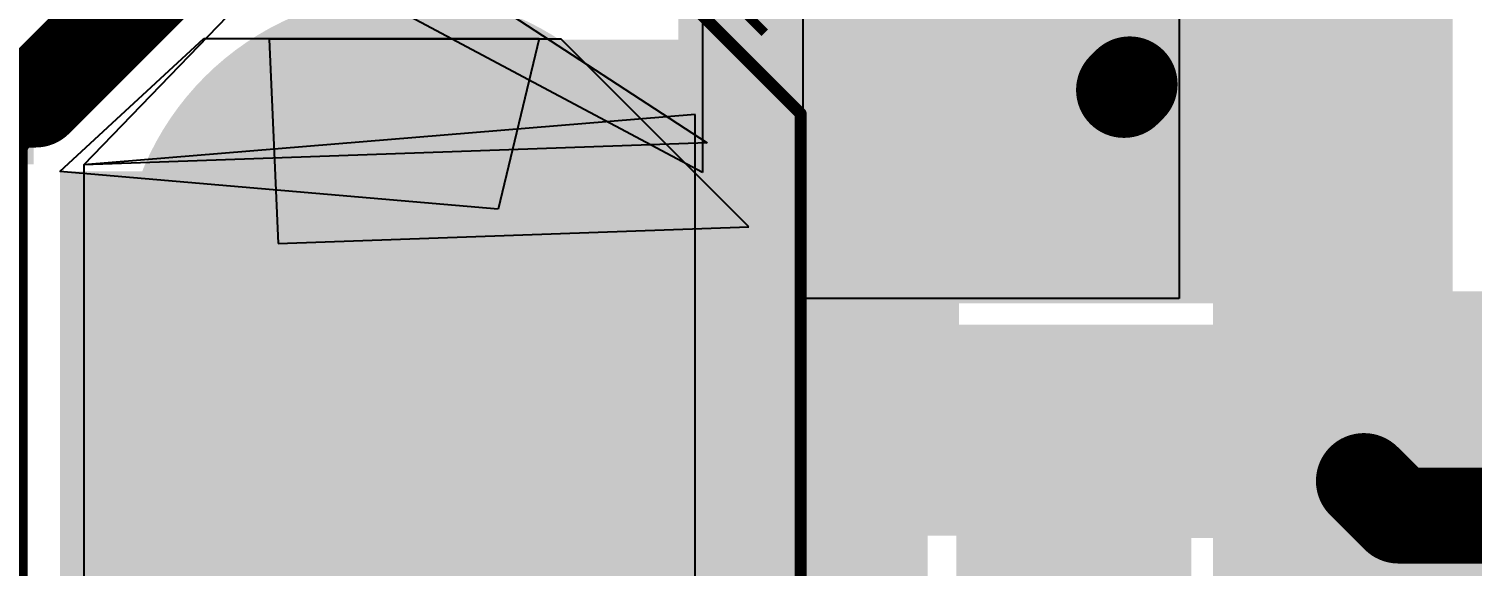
# Model space of a CAD drawing. Header units: millimetres. Extents: x -35.7 to 35.7, y -3.2 to 68.2.
# Drawn here: x -7.72 to 7.57, y 42.32 to 48.02 of the extents above; entities that cross this region are included whole.
import ezdxf

# ---------------------------------------------------------------- set-up
doc = ezdxf.new("R2010")
doc.units = ezdxf.units.MM
for name, color, linetype in [('BottomLayer', 5, 'Continuous'), ('BottomPaste', 16, 'Continuous'), ('BottomSolder', 6, 'Continuous'), ('Mechanical2', 216, 'Continuous'), ('MultiLayer', 9, 'Continuous'), ('PadHoleLayer', 156, 'Continuous'), ('TopLayer', 1, 'Continuous'), ('TopOverlay', 2, 'Continuous'), ('TopSolder', 216, 'Continuous'), ('ViaHoleLayer', 16, 'Continuous')]:
    doc.layers.add(name, color=color, linetype=linetype)
doc.styles.add('Arial', font='', dxfattribs={"height": 0.2})
doc.styles.get('Arial').set_extended_font_data('Arial')

# ---------------------------------------------------------------- blocks, each defined once
blk = doc.blocks.new('AO4882_MS_B_51')
at = {"layer": 'BottomLayer'}
for points in [[(-3.7, 2.205), (-1.5, 2.205), (-1.5, 1.605), (-3.7, 1.605)], [(1.5, 2.205), (3.7, 2.205), (3.7, 1.605), (1.5, 1.605)], [(-3.7, 0.935), (-1.5, 0.935), (-1.5, 0.335), (-3.7, 0.335)], [(1.5, 0.935), (3.7, 0.935), (3.7, 0.335), (1.5, 0.335)], [(-3.7, -0.335), (-1.5, -0.335), (-1.5, -0.935), (-3.7, -0.935)], [(1.5, -0.335), (3.7, -0.335), (3.7, -0.935), (1.5, -0.935)], [(-3.7, -1.605), (-1.5, -1.605), (-1.5, -2.205), (-3.7, -2.205)], [(1.5, -1.605), (3.7, -1.605), (3.7, -2.205), (1.5, -2.205)]]:
    blk.add_hatch(color=5, dxfattribs=at).paths.add_polyline_path(points)
at = {"layer": 'BottomPaste'}
for points in [[(-3.7, 2.205), (-1.5, 2.205), (-1.5, 1.605), (-3.7, 1.605)], [(1.5, 2.205), (3.7, 2.205), (3.7, 1.605), (1.5, 1.605)], [(-3.7, 0.935), (-1.5, 0.935), (-1.5, 0.335), (-3.7, 0.335)], [(1.5, 0.935), (3.7, 0.935), (3.7, 0.335), (1.5, 0.335)], [(-3.7, -0.335), (-1.5, -0.335), (-1.5, -0.935), (-3.7, -0.935)], [(1.5, -0.335), (3.7, -0.335), (3.7, -0.935), (1.5, -0.935)], [(-3.7, -1.605), (-1.5, -1.605), (-1.5, -2.205), (-3.7, -2.205)], [(1.5, -1.605), (3.7, -1.605), (3.7, -2.205), (1.5, -2.205)]]:
    blk.add_hatch(color=16, dxfattribs=at).paths.add_polyline_path(points)
at = {"layer": 'BottomSolder'}
for points in [[(-3.802, 2.307), (-1.398, 2.307), (-1.398, 1.503), (-3.802, 1.503)], [(1.398, 2.307), (3.802, 2.307), (3.802, 1.503), (1.398, 1.503)], [(-3.802, 1.037), (-1.398, 1.037), (-1.398, 0.233), (-3.802, 0.233)], [(1.398, 1.037), (3.802, 1.037), (3.802, 0.233), (1.398, 0.233)], [(-3.802, -0.233), (-1.398, -0.233), (-1.398, -1.037), (-3.802, -1.037)], [(1.398, -0.233), (3.802, -0.233), (3.802, -1.037), (1.398, -1.037)], [(-3.802, -1.503), (-1.398, -1.503), (-1.398, -2.307), (-3.802, -2.307)], [(1.398, -1.503), (3.802, -1.503), (3.802, -2.307), (1.398, -2.307)]]:
    blk.add_hatch(color=6, dxfattribs=at).paths.add_polyline_path(points)
blk = doc.blocks.new('CAP__2917_B_118')
at = {"layer": 'BottomLayer'}
for points in [[(-1.395, 1.285), (1.395, 1.285), (1.395, -1.285), (-1.395, -1.285)], [(5.045, 1.285), (7.835, 1.285), (7.835, -1.285), (5.045, -1.285)]]:
    blk.add_hatch(color=5, dxfattribs=at).paths.add_polyline_path(points)
at = {"layer": 'BottomPaste'}
for points in [[(-1.395, 1.285), (1.395, 1.285), (1.395, -1.285), (-1.395, -1.285)], [(5.045, 1.285), (7.835, 1.285), (7.835, -1.285), (5.045, -1.285)]]:
    blk.add_hatch(color=16, dxfattribs=at).paths.add_polyline_path(points)
at = {"layer": 'BottomSolder'}
for points in [[(-1.497, 1.387), (1.497, 1.387), (1.497, -1.387), (-1.497, -1.387)], [(4.943, 1.387), (7.937, 1.387), (7.937, -1.387), (4.943, -1.387)]]:
    blk.add_hatch(color=6, dxfattribs=at).paths.add_polyline_path(points)
blk = doc.blocks.new('PRT_10474_134')
at = {"layer": 'BottomLayer'}
h = blk.add_hatch(color=5, dxfattribs=at)
edge = h.paths.add_edge_path()
edge.add_arc((-3.6, 0), 2.9, 0, 360)
h = blk.add_hatch(color=5, dxfattribs=at)
edge = h.paths.add_edge_path()
edge.add_arc((3.6, 0), 2.9, 0, 360)
at = {"layer": 'BottomSolder'}
h = blk.add_hatch(color=6, dxfattribs=at)
edge = h.paths.add_edge_path()
edge.add_arc((-3.6, 0), 3.002, 0, 360)
h = blk.add_hatch(color=6, dxfattribs=at)
edge = h.paths.add_edge_path()
edge.add_arc((3.6, 0), 3.002, 0, 360)
at = {"layer": 'MultiLayer'}
h = blk.add_hatch(color=9, dxfattribs=at)
edge = h.paths.add_edge_path()
edge.add_arc((-3.6, 0), 2.9, 0, 360)
h = blk.add_hatch(color=9, dxfattribs=at)
edge = h.paths.add_edge_path()
edge.add_arc((3.6, 0), 2.9, 0, 360)
at = {"layer": 'PadHoleLayer'}
h = blk.add_hatch(color=156, dxfattribs=at)
edge = h.paths.add_edge_path()
edge.add_arc((-3.6, 0), 2.3, 0, 360)
h = blk.add_hatch(color=156, dxfattribs=at)
edge = h.paths.add_edge_path()
edge.add_arc((3.6, 0), 2.3, 0, 360)
at = {"layer": 'TopLayer'}
h = blk.add_hatch(color=1, dxfattribs=at)
edge = h.paths.add_edge_path()
edge.add_arc((-3.6, 0), 2.9, 0, 360)
h = blk.add_hatch(color=1, dxfattribs=at)
edge = h.paths.add_edge_path()
edge.add_arc((3.6, 0), 2.9, 0, 360)
at = {"layer": 'TopSolder'}
h = blk.add_hatch(color=216, dxfattribs=at)
edge = h.paths.add_edge_path()
edge.add_arc((-3.6, 0), 3.002, 0, 360)
h = blk.add_hatch(color=216, dxfattribs=at)
edge = h.paths.add_edge_path()
edge.add_arc((3.6, 0), 3.002, 0, 360)
at = {"layer": 'TopOverlay', "const_width": 0.127}
for points in [[(-6.756, 2.769), (-5.334, 4.191)], [(7.899, 4.191), (-5.334, 4.191)], [(7.899, -4.064), (7.899, 4.191)], [(-8.077, 1.448), (-6.756, 2.769)], [(-8.077, -1.321), (-8.077, 1.448)], [(7.188, -0.446), (7.188, 0.596)], [(-6.657, 0.076), (-7.698, 0.076)], [(7.698, 0.076), (6.657, 0.076)], [(-6.756, -2.642), (-8.077, -1.321)], [(-5.334, -4.064), (-6.756, -2.642)], [(7.899, -4.064), (-5.334, -4.064)]]:
    blk.add_lwpolyline(points, dxfattribs=at)
at = {"layer": 'TopOverlay', "const_width": 0.0635}
for points in [[(-5.366, 4.191, 1), (-5.302, 4.191, 1)], [(-5.366, 4.191, 1), (-5.302, 4.191, 1)], [(7.868, 4.191, 1), (7.931, 4.191, 1)], [(7.868, 4.191, 1), (7.931, 4.191, 1)], [(-6.788, 2.769, 1), (-6.725, 2.769, 1)], [(-6.788, 2.769, 1), (-6.725, 2.769, 1)], [(-8.109, 1.448, 1), (-8.045, 1.448, 1)], [(-8.109, 1.448, 1), (-8.045, 1.448, 1)], [(7.156, 0.596, 1), (7.22, 0.596, 1)], [(-7.73, 0.076, 1), (-7.666, 0.076, 1)], [(-6.689, 0.076, 1), (-6.625, 0.076, 1)], [(6.625, 0.076, 1), (6.689, 0.076, 1)], [(7.666, 0.076, 1), (7.73, 0.076, 1)], [(7.156, -0.446, 1), (7.22, -0.446, 1)], [(-8.109, -1.321, 1), (-8.045, -1.321, 1)], [(-8.109, -1.321, 1), (-8.045, -1.321, 1)], [(-6.788, -2.642, 1), (-6.725, -2.642, 1)], [(-6.788, -2.642, 1), (-6.725, -2.642, 1)], [(-5.366, -4.064, 1), (-5.302, -4.064, 1)], [(-5.366, -4.064, 1), (-5.302, -4.064, 1)], [(7.868, -4.064, 1), (7.931, -4.064, 1)], [(7.868, -4.064, 1), (7.931, -4.064, 1)]]:
    blk.add_lwpolyline(points, format="xyb", close=True, dxfattribs=at)

msp = doc.modelspace()

# ---------------------------------------------------------------- hatches: boundary and pattern name
at = {"layer": 'BottomLayer'}
for points in [[(0.457, 45.11), (6.424, 45.11), (6.424, 48.717), (0.457, 48.717)], [(-0.838, 45.11), (4.521, 45.11), (4.521, 48.26), (-0.838, 48.26)], [(-10.998, 46.584), (-7.671, 46.584), (-7.671, 47.777), (-10.998, 47.777)], [(2.134, 42.647), (2.134, 45.517), (-1.334, 45.517), (-1.334, 42.647)], [(2.515, 42.621), (24.613, 42.621), (24.613, 44.882), (2.515, 44.882)]]:
    msp.add_hatch(color=5, dxfattribs=at).paths.add_polyline_path(points)
h = msp.add_hatch(color=5, dxfattribs=at)
edge = h.paths.add_edge_path()
edge.add_arc((2.337, 47.677), 0.3, 0, 360)
h = msp.add_hatch(color=5, dxfattribs=at)
edge = h.paths.add_edge_path()
edge.add_arc((3.055, 47.677), 0.3, 0, 360)
h = msp.add_hatch(color=5, dxfattribs=at)
edge = h.paths.add_edge_path()
edge.add_arc((2.337, 46.993), 0.3, 0, 360)
h = msp.add_hatch(color=5, dxfattribs=at)
edge = h.paths.add_edge_path()
edge.add_arc((3.055, 46.993), 0.3, 0, 360)
h = msp.add_hatch(color=5, dxfattribs=at)
edge = h.paths.add_edge_path()
edge.add_arc((2.337, 46.309), 0.3, 0, 360)
h = msp.add_hatch(color=5, dxfattribs=at)
edge = h.paths.add_edge_path()
edge.add_arc((3.055, 46.309), 0.3, 0, 360)
h = msp.add_hatch(color=5, dxfattribs=at)
edge = h.paths.add_edge_path()
edge.add_arc((2.337, 45.626), 0.3, 0, 360)
h = msp.add_hatch(color=5, dxfattribs=at)
edge = h.paths.add_edge_path()
edge.add_arc((3.055, 45.626), 0.3, 0, 360)
h = msp.add_hatch(color=5, dxfattribs=at)
edge = h.paths.add_edge_path()
edge.add_arc((2.877, 44.461), 0.3, 0, 360)
h = msp.add_hatch(color=5, dxfattribs=at)
edge = h.paths.add_edge_path()
edge.add_arc((3.581, 44.461), 0.3, 0, 360)
h = msp.add_hatch(color=5, dxfattribs=at)
edge = h.paths.add_edge_path()
edge.add_arc((4.293, 44.461), 0.3, 0, 360)
h = msp.add_hatch(color=5, dxfattribs=at)
edge = h.paths.add_edge_path()
edge.add_arc((2.877, 43.777), 0.3, 0, 360)
h = msp.add_hatch(color=5, dxfattribs=at)
edge = h.paths.add_edge_path()
edge.add_arc((3.581, 43.777), 0.3, 0, 360)
h = msp.add_hatch(color=5, dxfattribs=at)
edge = h.paths.add_edge_path()
edge.add_arc((4.293, 43.777), 0.3, 0, 360)
h = msp.add_hatch(color=5, dxfattribs=at)
edge = h.paths.add_edge_path()
edge.add_arc((2.877, 43.094), 0.3, 0, 360)
h = msp.add_hatch(color=5, dxfattribs=at)
edge = h.paths.add_edge_path()
edge.add_arc((3.581, 43.094), 0.3, 0, 360)
h = msp.add_hatch(color=5, dxfattribs=at)
edge = h.paths.add_edge_path()
edge.add_arc((4.293, 43.094), 0.3, 0, 360)
at = {"layer": 'BottomSolder'}
h = msp.add_hatch(color=6, dxfattribs=at)
edge = h.paths.add_edge_path()
edge.add_arc((2.337, 47.677), 0.15, 0, 360)
h = msp.add_hatch(color=6, dxfattribs=at)
edge = h.paths.add_edge_path()
edge.add_arc((3.055, 47.677), 0.15, 0, 360)
h = msp.add_hatch(color=6, dxfattribs=at)
edge = h.paths.add_edge_path()
edge.add_arc((2.337, 46.993), 0.15, 0, 360)
h = msp.add_hatch(color=6, dxfattribs=at)
edge = h.paths.add_edge_path()
edge.add_arc((3.055, 46.993), 0.15, 0, 360)
h = msp.add_hatch(color=6, dxfattribs=at)
edge = h.paths.add_edge_path()
edge.add_arc((2.337, 46.309), 0.15, 0, 360)
h = msp.add_hatch(color=6, dxfattribs=at)
edge = h.paths.add_edge_path()
edge.add_arc((3.055, 46.309), 0.15, 0, 360)
h = msp.add_hatch(color=6, dxfattribs=at)
edge = h.paths.add_edge_path()
edge.add_arc((2.337, 45.626), 0.15, 0, 360)
h = msp.add_hatch(color=6, dxfattribs=at)
edge = h.paths.add_edge_path()
edge.add_arc((3.055, 45.626), 0.15, 0, 360)
h = msp.add_hatch(color=6, dxfattribs=at)
edge = h.paths.add_edge_path()
edge.add_arc((2.877, 44.461), 0.15, 0, 360)
h = msp.add_hatch(color=6, dxfattribs=at)
edge = h.paths.add_edge_path()
edge.add_arc((3.581, 44.461), 0.15, 0, 360)
h = msp.add_hatch(color=6, dxfattribs=at)
edge = h.paths.add_edge_path()
edge.add_arc((4.293, 44.461), 0.15, 0, 360)
h = msp.add_hatch(color=6, dxfattribs=at)
edge = h.paths.add_edge_path()
edge.add_arc((2.877, 43.777), 0.15, 0, 360)
h = msp.add_hatch(color=6, dxfattribs=at)
edge = h.paths.add_edge_path()
edge.add_arc((3.581, 43.777), 0.15, 0, 360)
h = msp.add_hatch(color=6, dxfattribs=at)
edge = h.paths.add_edge_path()
edge.add_arc((4.293, 43.777), 0.15, 0, 360)
h = msp.add_hatch(color=6, dxfattribs=at)
edge = h.paths.add_edge_path()
edge.add_arc((2.877, 43.094), 0.15, 0, 360)
h = msp.add_hatch(color=6, dxfattribs=at)
edge = h.paths.add_edge_path()
edge.add_arc((3.581, 43.094), 0.15, 0, 360)
h = msp.add_hatch(color=6, dxfattribs=at)
edge = h.paths.add_edge_path()
edge.add_arc((4.293, 43.094), 0.15, 0, 360)
at = {"layer": 'TopLayer'}
for points in [[(7.366, 44.399), (7.366, 50.597), (5.232, 50.597), (5.232, 44.399)], [(5.886, 48.641), (4.826, 48.641), (4.826, 45.177), (5.886, 45.177)], [(-2.083, 45.161), (4.445, 45.161), (4.445, 47.904), (-2.083, 47.904)], [(-7.391, 41.707), (1.803, 41.707), (1.803, 46.507), (-7.391, 46.507)], [(4.826, 41.58), (11.582, 41.58), (11.582, 45.237), (4.826, 45.237)], [(2.108, 41.656), (4.597, 41.656), (4.597, 44.882), (2.108, 44.882)]]:
    msp.add_hatch(color=1, dxfattribs=at).paths.add_polyline_path(points)
h = msp.add_hatch(color=1, dxfattribs=at)
edge = h.paths.add_edge_path()
edge.add_arc((2.337, 47.677), 0.3, 0, 360)
h = msp.add_hatch(color=1, dxfattribs=at)
edge = h.paths.add_edge_path()
edge.add_arc((3.055, 47.677), 0.3, 0, 360)
h = msp.add_hatch(color=1, dxfattribs=at)
edge = h.paths.add_edge_path()
edge.add_arc((2.337, 46.993), 0.3, 0, 360)
h = msp.add_hatch(color=1, dxfattribs=at)
edge = h.paths.add_edge_path()
edge.add_arc((3.055, 46.993), 0.3, 0, 360)
h = msp.add_hatch(color=1, dxfattribs=at)
edge = h.paths.add_edge_path()
edge.add_arc((2.337, 46.309), 0.3, 0, 360)
h = msp.add_hatch(color=1, dxfattribs=at)
edge = h.paths.add_edge_path()
edge.add_arc((3.055, 46.309), 0.3, 0, 360)
h = msp.add_hatch(color=1, dxfattribs=at)
edge = h.paths.add_edge_path()
edge.add_arc((2.337, 45.626), 0.3, 0, 360)
h = msp.add_hatch(color=1, dxfattribs=at)
edge = h.paths.add_edge_path()
edge.add_arc((3.055, 45.626), 0.3, 0, 360)
h = msp.add_hatch(color=1, dxfattribs=at)
edge = h.paths.add_edge_path()
edge.add_arc((2.877, 44.461), 0.3, 0, 360)
h = msp.add_hatch(color=1, dxfattribs=at)
edge = h.paths.add_edge_path()
edge.add_arc((3.581, 44.461), 0.3, 0, 360)
h = msp.add_hatch(color=1, dxfattribs=at)
edge = h.paths.add_edge_path()
edge.add_arc((4.293, 44.461), 0.3, 0, 360)
h = msp.add_hatch(color=1, dxfattribs=at)
edge = h.paths.add_edge_path()
edge.add_arc((2.877, 43.777), 0.3, 0, 360)
h = msp.add_hatch(color=1, dxfattribs=at)
edge = h.paths.add_edge_path()
edge.add_arc((3.581, 43.777), 0.3, 0, 360)
h = msp.add_hatch(color=1, dxfattribs=at)
edge = h.paths.add_edge_path()
edge.add_arc((4.293, 43.777), 0.3, 0, 360)
h = msp.add_hatch(color=1, dxfattribs=at)
edge = h.paths.add_edge_path()
edge.add_arc((2.877, 43.094), 0.3, 0, 360)
h = msp.add_hatch(color=1, dxfattribs=at)
edge = h.paths.add_edge_path()
edge.add_arc((3.581, 43.094), 0.3, 0, 360)
h = msp.add_hatch(color=1, dxfattribs=at)
edge = h.paths.add_edge_path()
edge.add_arc((4.293, 43.094), 0.3, 0, 360)
at = {"layer": 'TopSolder'}
h = msp.add_hatch(color=216, dxfattribs=at)
edge = h.paths.add_edge_path()
edge.add_arc((2.337, 47.677), 0.15, 0, 360)
h = msp.add_hatch(color=216, dxfattribs=at)
edge = h.paths.add_edge_path()
edge.add_arc((3.055, 47.677), 0.15, 0, 360)
h = msp.add_hatch(color=216, dxfattribs=at)
edge = h.paths.add_edge_path()
edge.add_arc((2.337, 46.993), 0.15, 0, 360)
h = msp.add_hatch(color=216, dxfattribs=at)
edge = h.paths.add_edge_path()
edge.add_arc((3.055, 46.993), 0.15, 0, 360)
h = msp.add_hatch(color=216, dxfattribs=at)
edge = h.paths.add_edge_path()
edge.add_arc((2.337, 46.309), 0.15, 0, 360)
h = msp.add_hatch(color=216, dxfattribs=at)
edge = h.paths.add_edge_path()
edge.add_arc((3.055, 46.309), 0.15, 0, 360)
h = msp.add_hatch(color=216, dxfattribs=at)
edge = h.paths.add_edge_path()
edge.add_arc((2.337, 45.626), 0.15, 0, 360)
h = msp.add_hatch(color=216, dxfattribs=at)
edge = h.paths.add_edge_path()
edge.add_arc((3.055, 45.626), 0.15, 0, 360)
h = msp.add_hatch(color=216, dxfattribs=at)
edge = h.paths.add_edge_path()
edge.add_arc((2.877, 44.461), 0.15, 0, 360)
h = msp.add_hatch(color=216, dxfattribs=at)
edge = h.paths.add_edge_path()
edge.add_arc((3.581, 44.461), 0.15, 0, 360)
h = msp.add_hatch(color=216, dxfattribs=at)
edge = h.paths.add_edge_path()
edge.add_arc((4.293, 44.461), 0.15, 0, 360)
h = msp.add_hatch(color=216, dxfattribs=at)
edge = h.paths.add_edge_path()
edge.add_arc((2.877, 43.777), 0.15, 0, 360)
h = msp.add_hatch(color=216, dxfattribs=at)
edge = h.paths.add_edge_path()
edge.add_arc((3.581, 43.777), 0.15, 0, 360)
h = msp.add_hatch(color=216, dxfattribs=at)
edge = h.paths.add_edge_path()
edge.add_arc((4.293, 43.777), 0.15, 0, 360)
h = msp.add_hatch(color=216, dxfattribs=at)
edge = h.paths.add_edge_path()
edge.add_arc((2.877, 43.094), 0.15, 0, 360)
h = msp.add_hatch(color=216, dxfattribs=at)
edge = h.paths.add_edge_path()
edge.add_arc((3.581, 43.094), 0.15, 0, 360)
h = msp.add_hatch(color=216, dxfattribs=at)
edge = h.paths.add_edge_path()
edge.add_arc((4.293, 43.094), 0.15, 0, 360)
at = {"layer": 'ViaHoleLayer'}
h = msp.add_hatch(color=16, dxfattribs=at)
edge = h.paths.add_edge_path()
edge.add_arc((2.337, 47.677), 0.15, 0, 360)
h = msp.add_hatch(color=16, dxfattribs=at)
edge = h.paths.add_edge_path()
edge.add_arc((3.055, 47.677), 0.15, 0, 360)
h = msp.add_hatch(color=16, dxfattribs=at)
edge = h.paths.add_edge_path()
edge.add_arc((2.337, 46.993), 0.15, 0, 360)
h = msp.add_hatch(color=16, dxfattribs=at)
edge = h.paths.add_edge_path()
edge.add_arc((3.055, 46.993), 0.15, 0, 360)
h = msp.add_hatch(color=16, dxfattribs=at)
edge = h.paths.add_edge_path()
edge.add_arc((2.337, 46.309), 0.15, 0, 360)
h = msp.add_hatch(color=16, dxfattribs=at)
edge = h.paths.add_edge_path()
edge.add_arc((3.055, 46.309), 0.15, 0, 360)
h = msp.add_hatch(color=16, dxfattribs=at)
edge = h.paths.add_edge_path()
edge.add_arc((2.337, 45.626), 0.15, 0, 360)
h = msp.add_hatch(color=16, dxfattribs=at)
edge = h.paths.add_edge_path()
edge.add_arc((3.055, 45.626), 0.15, 0, 360)
h = msp.add_hatch(color=16, dxfattribs=at)
edge = h.paths.add_edge_path()
edge.add_arc((2.877, 44.461), 0.15, 0, 360)
h = msp.add_hatch(color=16, dxfattribs=at)
edge = h.paths.add_edge_path()
edge.add_arc((3.581, 44.461), 0.15, 0, 360)
h = msp.add_hatch(color=16, dxfattribs=at)
edge = h.paths.add_edge_path()
edge.add_arc((4.293, 44.461), 0.15, 0, 360)
h = msp.add_hatch(color=16, dxfattribs=at)
edge = h.paths.add_edge_path()
edge.add_arc((2.877, 43.777), 0.15, 0, 360)
h = msp.add_hatch(color=16, dxfattribs=at)
edge = h.paths.add_edge_path()
edge.add_arc((3.581, 43.777), 0.15, 0, 360)
h = msp.add_hatch(color=16, dxfattribs=at)
edge = h.paths.add_edge_path()
edge.add_arc((4.293, 43.777), 0.15, 0, 360)
h = msp.add_hatch(color=16, dxfattribs=at)
edge = h.paths.add_edge_path()
edge.add_arc((2.877, 43.094), 0.15, 0, 360)
h = msp.add_hatch(color=16, dxfattribs=at)
edge = h.paths.add_edge_path()
edge.add_arc((3.581, 43.094), 0.15, 0, 360)
h = msp.add_hatch(color=16, dxfattribs=at)
edge = h.paths.add_edge_path()
edge.add_arc((4.293, 43.094), 0.15, 0, 360)

# ---------------------------------------------------------------- linework, layer by layer
at = {"layer": 'BottomLayer'}
for p, q in [((-7.137, 46.577), (-5.512, 48.26)), ((-0.584, 46.495), (-3.893, 48.26)), ((-2.755, 48.26), (-0.533, 46.812)), ((-0.584, 48.26), (-0.584, 46.495)), ((-0.66, 47.112), (-7.137, 46.577)), ((-0.66, 42.139), (-0.66, 47.112)), ((-0.533, 46.812), (-7.137, 46.577)), ((-7.137, 46.577), (-7.137, 42.139))]:
    msp.add_line(p, q, dxfattribs=at)
at = {"layer": 'BottomLayer', "const_width": 1.016}
for points in [[(-7.651, 47.269), (-6.335, 48.585)], [(3.884, 47.371), (3.944, 47.431)], [(-8.23, 47.219), (-8.179, 47.269)], [(-8.179, 47.269), (-7.651, 47.269)]]:
    msp.add_lwpolyline(points, dxfattribs=at)
at = {"layer": 'BottomLayer', "const_width": 0.508}
for points in [[(3.63, 47.371, 1), (4.138, 47.371, 1)], [(3.69, 47.431, 1), (4.198, 47.431, 1)], [(-8.433, 47.269, 1), (-7.925, 47.269, 1)], [(-8.433, 47.269, 1), (-7.925, 47.269, 1)], [(-7.905, 47.269, 1), (-7.397, 47.269, 1)], [(-7.905, 47.269, 1), (-7.397, 47.269, 1)]]:
    msp.add_lwpolyline(points, format="xyb", close=True, dxfattribs=at)
at = {"layer": 'Mechanical2', "const_width": 0.381}
msp.add_lwpolyline([(35.5, 32.5, 1), (-35.5, 32.5, 1)], format="xyb", close=True, dxfattribs=at)
at = {"layer": 'TopLayer'}
for p, q in [((0.483, 45.161), (0.483, 48.691)), ((4.47, 48.691), (4.47, 45.161)), ((-7.391, 46.507), (-5.867, 47.916)), ((-5.867, 47.916), (-2.312, 47.916)), ((-2.079, 47.908), (-5.174, 47.908)), ((-5.174, 47.908), (-5.08, 45.745)), ((-2.312, 47.916), (-2.749, 46.108)), ((-0.093, 45.922), (-2.079, 47.908)), ((-2.749, 46.108), (-7.391, 46.507)), ((-5.08, 45.745), (-0.093, 45.922)), ((4.47, 45.161), (0.483, 45.161))]:
    msp.add_line(p, q, dxfattribs=at)
at = {"layer": 'TopLayer', "const_width": 0.635}
for points in [[(-6.804, 48.187, -0.198912), (-5.156, 48.87)], [(-8.407, 45.531, -0.198912), (-7.663, 47.328)]]:
    msp.add_lwpolyline(points, format="xyb", dxfattribs=at)
at = {"layer": 'TopLayer'}
for points, const_width in [([(-7.663, 47.328), (-6.804, 48.187)], 0.635), ([(6.426, 43.226), (6.793, 42.859)], 1.016), ([(6.793, 42.859), (8.615, 42.859)], 1.016)]:
    msp.add_lwpolyline(points, dxfattribs=dict(at, const_width=const_width))
for points, const_width in [([(-6.963, 48.187, 1), (-6.645, 48.187, 1)], 0.318), ([(-6.963, 48.187, 1), (-6.645, 48.187, 1)], 0.318), ([(-7.822, 47.328, 1), (-7.505, 47.328, 1)], 0.318), ([(-7.822, 47.328, 1), (-7.505, 47.328, 1)], 0.318), ([(6.172, 43.226, 1), (6.68, 43.226, 1)], 0.508), ([(6.539, 42.859, 1), (7.047, 42.859, 1)], 0.508), ([(6.539, 42.859, 1), (7.047, 42.859, 1)], 0.508)]:
    msp.add_lwpolyline(points, format="xyb", close=True, dxfattribs=dict(at, const_width=const_width))

# ---------------------------------------------------------------- block references
for name, p, rotation in [('PRT_10474_134', (-3.734, 41.788), 270), ('CAP__2917_B_118', (11.469, 47.396), 180), ('AO4882_MS_B_51', (7.493, 41.173), 90)]:
    msp.add_blockref(name, p, dxfattribs=dict(rotation=rotation))

# ---------------------------------------------------------------- texts
at = {"layer": 'TopOverlay', "style": 'Arial'}
msp.add_text('P1', height=0.889, rotation=315, dxfattribs=at).set_placement((-0.987, 48.974))

doc.saveas('drawing.dxf')
